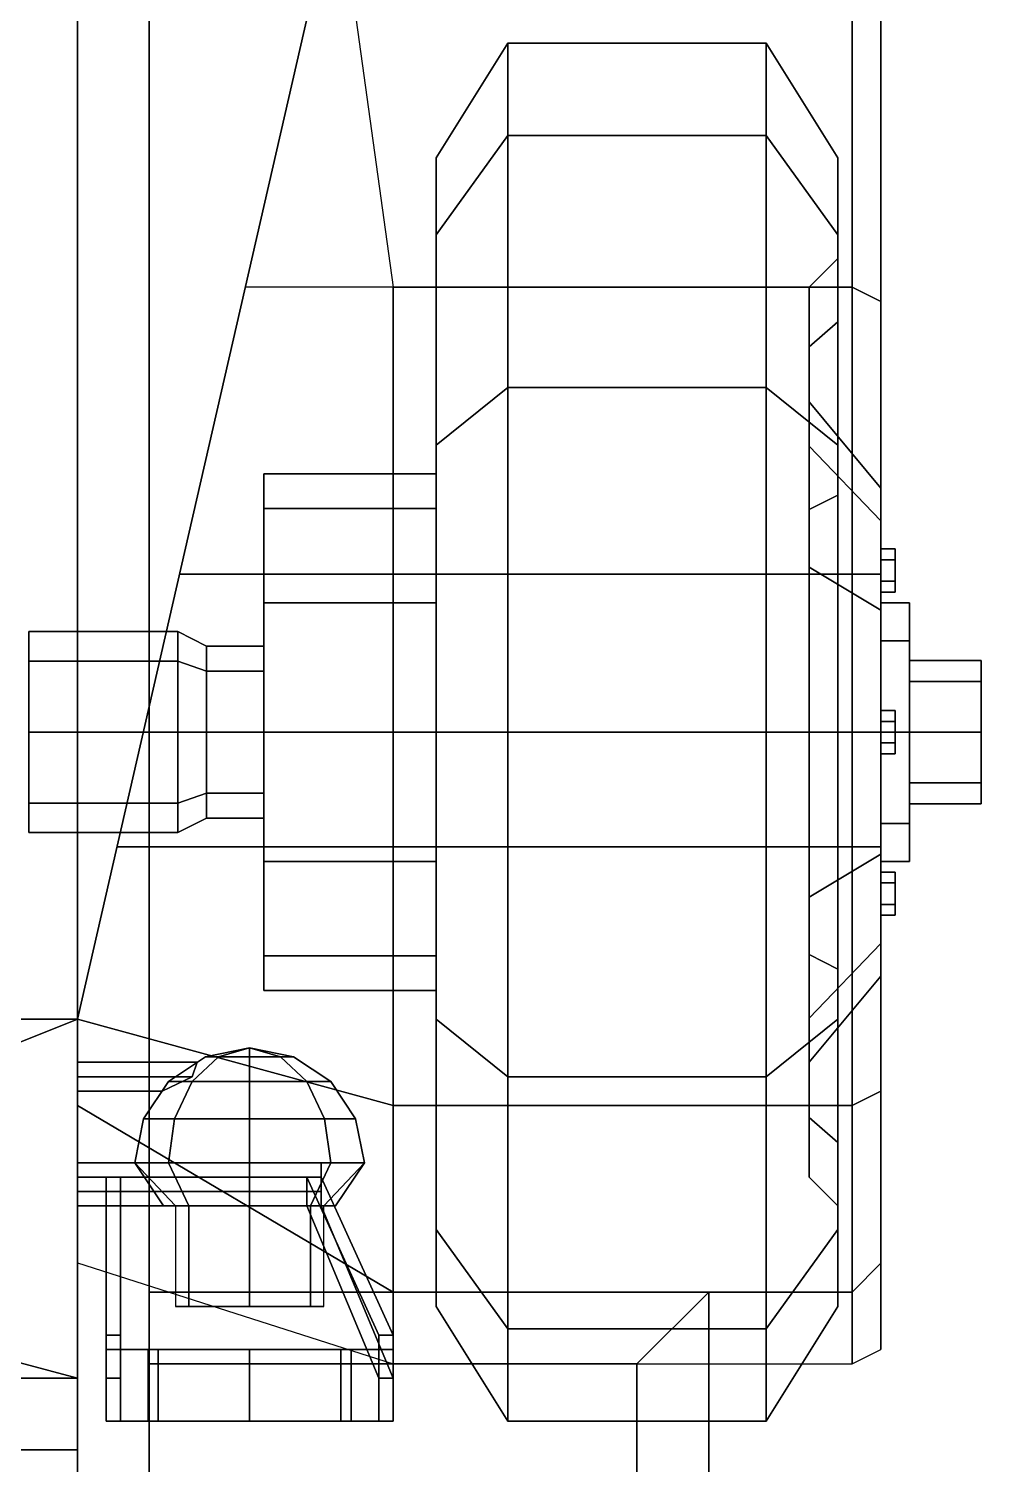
# Model space of a CAD drawing. Header units: millimetres. Extents: x -1.1 to 1.1, y -2.8 to 10.1.
# Drawn here: x 0.406 to 1.07, y -2.22 to -1.22 of the extents above; entities that cross this region are included whole.
import ezdxf

# ---------------------------------------------------------------- set-up
doc = ezdxf.new("R2010")
doc.units = ezdxf.units.MM
for name, color, linetype in [('fenders', 6, 'Continuous'), ('suspension', 5, 'Continuous'), ('wheels', 2, 'Continuous'), ('winch', 5, 'Continuous')]:
    doc.layers.add(name, color=color, linetype=linetype)

msp = doc.modelspace()

# ---------------------------------------------------------------- linework, layer by layer
for points in [[(-0.78426, -0.41, 1.53), (-0.44, -1.91, 1.36), (0.44, -1.91, 1.36), (0.78426, -0.41, 1.53)], [(0.44, -1.91, 1.36), (0.44, -1.91, 0.89), (0.62131, -1.12, 0.89), (0.78426, -0.41, 1.53)], [(-0.44, -1.91, 1.36), (-0.36, -1.94191, 1.3), (0.36, -1.94191, 1.3), (0.44, -1.91, 1.36)], [(0.36, -1.94191, 1.3), (0.36, -2.13872, 0.93), (0.44, -2.16, 0.89), (0.44, -1.91, 1.36)], [(0.44, -1.91, 1.36), (0.44, -2.16, 0.89), (0.44, -1.91, 0.89)], [(0.52939, -1.93609, 1.25), (0.50343, -1.95343, 1.25), (0.52, -1.95343, 1.29), (0.53835, -1.93609, 1.27165)], [(0.53835, -1.93609, 1.22835), (0.52, -1.95343, 1.21), (0.50343, -1.95343, 1.25), (0.52939, -1.93609, 1.25)], [(0.53835, -1.93609, 1.27165), (0.52, -1.95343, 1.29), (0.56, -1.95343, 1.30657), (0.56, -1.93609, 1.28061)], [(0.56, -1.93609, 1.21939), (0.56, -1.95343, 1.19343), (0.52, -1.95343, 1.21), (0.53835, -1.93609, 1.22835)], [(0.56, -1.93, 1.25), (0.52939, -1.93609, 1.25), (0.53835, -1.93609, 1.27165), (0.56, -1.93, 1.25)], [(0.56, -1.93, 1.25), (0.53835, -1.93609, 1.22835), (0.52939, -1.93609, 1.25), (0.56, -1.93, 1.25)], [(0.56, -1.93, 1.25), (0.53835, -1.93609, 1.27165), (0.56, -1.93609, 1.28061), (0.56, -1.93, 1.25)], [(0.56, -1.93, 1.25), (0.56, -1.93609, 1.21939), (0.53835, -1.93609, 1.22835), (0.56, -1.93, 1.25)], [(0.56, -1.93, 1.25), (0.56, -1.93609, 1.28061), (0.58165, -1.93609, 1.27165), (0.56, -1.93, 1.25)], [(0.56, -1.93, 1.25), (0.58165, -1.93609, 1.27165), (0.59061, -1.93609, 1.25), (0.56, -1.93, 1.25)], [(0.56, -1.93, 1.25), (0.59061, -1.93609, 1.25), (0.58165, -1.93609, 1.22835), (0.56, -1.93, 1.25)], [(0.56, -1.93, 1.25), (0.58165, -1.93609, 1.22835), (0.56, -1.93609, 1.21939), (0.56, -1.93, 1.25)], [(0.56, -1.93609, 1.28061), (0.56, -1.95343, 1.30657), (0.6, -1.95343, 1.29), (0.58165, -1.93609, 1.27165)], [(0.58165, -1.93609, 1.22835), (0.6, -1.95343, 1.21), (0.56, -1.95343, 1.19343), (0.56, -1.93609, 1.21939)], [(0.58165, -1.93609, 1.27165), (0.6, -1.95343, 1.29), (0.61657, -1.95343, 1.25), (0.59061, -1.93609, 1.25)], [(0.59061, -1.93609, 1.25), (0.61657, -1.95343, 1.25), (0.6, -1.95343, 1.21), (0.58165, -1.93609, 1.22835)], [(0.44, -1.95, 1.24), (0.44, -1.94, 1.25), (0.52353, -1.94, 1.25), (0.52, -1.95, 1.24)], [(0.44, -1.94, 1.25), (0.44, -1.95, 1.26), (0.52, -1.95, 1.26), (0.52353, -1.94, 1.25)], [(0.44, -1.96, 1.25), (0.44, -1.95, 1.24), (0.52, -1.95, 1.24), (0.49904, -1.96, 1.25)], [(0.44, -1.95, 1.26), (0.44, -1.96, 1.25), (0.49904, -1.96, 1.25), (0.52, -1.95, 1.26)], [(0.50343, -1.95343, 1.25), (0.48609, -1.97939, 1.25), (0.50774, -1.97939, 1.30226), (0.52, -1.95343, 1.29)], [(0.52, -1.95343, 1.21), (0.50774, -1.97939, 1.19774), (0.48609, -1.97939, 1.25), (0.50343, -1.95343, 1.25)], [(0.52, -1.95343, 1.29), (0.50774, -1.97939, 1.30226), (0.56, -1.97939, 1.32391), (0.56, -1.95343, 1.30657)], [(0.56, -1.95343, 1.19343), (0.56, -1.97939, 1.17609), (0.50774, -1.97939, 1.19774), (0.52, -1.95343, 1.21)], [(0.56, -1.95343, 1.30657), (0.56, -1.97939, 1.32391), (0.61226, -1.97939, 1.30226), (0.6, -1.95343, 1.29)], [(0.6, -1.95343, 1.21), (0.61226, -1.97939, 1.19774), (0.56, -1.97939, 1.17609), (0.56, -1.95343, 1.19343)], [(0.6, -1.95343, 1.29), (0.61226, -1.97939, 1.30226), (0.63391, -1.97939, 1.25), (0.61657, -1.95343, 1.25)], [(0.61657, -1.95343, 1.25), (0.63391, -1.97939, 1.25), (0.61226, -1.97939, 1.19774), (0.6, -1.95343, 1.21)], [(0.48609, -1.97939, 1.25), (0.48, -2.01, 1.25), (0.50343, -2.01, 1.30657), (0.50774, -1.97939, 1.30226)], [(0.50774, -1.97939, 1.19774), (0.50343, -2.01, 1.19343), (0.48, -2.01, 1.25), (0.48609, -1.97939, 1.25)], [(0.50774, -1.97939, 1.30226), (0.50343, -2.01, 1.30657), (0.56, -2.01, 1.33), (0.56, -1.97939, 1.32391)], [(0.56, -1.97939, 1.17609), (0.56, -2.01, 1.17), (0.50343, -2.01, 1.19343), (0.50774, -1.97939, 1.19774)], [(0.56, -1.97939, 1.32391), (0.56, -2.01, 1.33), (0.61657, -2.01, 1.30657), (0.61226, -1.97939, 1.30226)], [(0.61226, -1.97939, 1.19774), (0.61657, -2.01, 1.19343), (0.56, -2.01, 1.17), (0.56, -1.97939, 1.17609)], [(0.61226, -1.97939, 1.30226), (0.61657, -2.01, 1.30657), (0.64, -2.01, 1.25), (0.63391, -1.97939, 1.25)], [(0.63391, -1.97939, 1.25), (0.64, -2.01, 1.25), (0.61657, -2.01, 1.19343), (0.61226, -1.97939, 1.19774)], [(0.61, -2.01, 1.13), (0.61, -2.03, 1.1), (0.44, -2.03, 1.1), (0.44, -2.01, 1.13)], [(0.44, -2.01, 1.13), (0.44, -2.02, 1.14), (0.61, -2.02, 1.14), (0.61, -2.01, 1.13)], [(0.50343, -2.01, 1.30657), (0.48, -2.01, 1.25), (0.50828, -2.04, 1.27), (0.51757, -2.04, 1.29243)], [(0.48, -2.01, 1.25), (0.50343, -2.01, 1.19343), (0.51757, -2.04, 1.20757), (0.5, -2.04, 1.25)], [(0.48, -2.01, 1.25), (0.48, -2.01, 1.25), (0.5, -2.04, 1.25), (0.50828, -2.04, 1.27)], [(0.56, -2.01, 1.33), (0.50343, -2.01, 1.30657), (0.51757, -2.04, 1.29243), (0.56, -2.04, 1.31)], [(0.50343, -2.01, 1.19343), (0.56, -2.01, 1.17), (0.56, -2.04, 1.19), (0.51757, -2.04, 1.20757)], [(0.61657, -2.01, 1.30657), (0.56, -2.01, 1.33), (0.56, -2.04, 1.31), (0.60243, -2.04, 1.29243)], [(0.56, -2.01, 1.17), (0.61657, -2.01, 1.19343), (0.60243, -2.04, 1.20757), (0.56, -2.04, 1.19)], [(0.64, -2.01, 1.25), (0.61657, -2.01, 1.30657), (0.60243, -2.04, 1.29243), (0.61172, -2.04, 1.27)], [(0.61657, -2.01, 1.19343), (0.64, -2.01, 1.25), (0.62, -2.04, 1.25), (0.60243, -2.04, 1.20757)], [(0.61, -2.02, 1.14), (0.61, -2.04, 1.1), (0.61, -2.03, 1.1), (0.61, -2.01, 1.13)], [(0.64, -2.01, 1.25), (0.64, -2.01, 1.25), (0.61172, -2.04, 1.27), (0.62, -2.04, 1.25)], [(0.44, -2.02, 1.14), (0.44, -2.04, 1.1), (0.6, -2.04, 1.1), (0.6, -2.02, 1.14)], [(0.46, -2.13, 1.23), (0.46, -2.02, 1.14), (0.46, -2.04, 1.1), (0.46, -2.16, 1.2)], [(0.47, -2.13, 1.23), (0.47, -2.02, 1.14), (0.46, -2.02, 1.14), (0.46, -2.13, 1.23)], [(0.47, -2.02, 1.14), (0.47, -2.13, 1.23), (0.47, -2.16, 1.2), (0.47, -2.04, 1.1)], [(0.65, -2.13, 1.23), (0.6, -2.02, 1.14), (0.6, -2.04, 1.1), (0.65, -2.16, 1.2)], [(0.6, -2.02, 1.14), (0.65, -2.13, 1.23), (0.66, -2.13, 1.23), (0.61, -2.02, 1.14)], [(0.61, -2.02, 1.14), (0.66, -2.13, 1.23), (0.66, -2.16, 1.2), (0.61, -2.04, 1.1)], [(0.61, -2.03, 1.1), (0.61, -2.04, 1.1), (0.44, -2.04, 1.1), (0.44, -2.03, 1.1)], [(0.46, -2.16, 1.2), (0.46, -2.04, 1.1), (0.47, -2.04, 1.1), (0.47, -2.16, 1.2)], [(0.62, -2.04, 1.25), (0.61172, -2.04, 1.27), (0.50828, -2.04, 1.27), (0.5, -2.04, 1.25)], [(0.60243, -2.04, 1.20757), (0.62, -2.04, 1.25), (0.5, -2.04, 1.25), (0.51757, -2.04, 1.20757)], [(0.51757, -2.04, 1.29243), (0.50828, -2.04, 1.27), (0.50828, -2.11, 1.27), (0.51757, -2.11, 1.29243)], [(0.56, -2.04, 1.31), (0.51757, -2.04, 1.29243), (0.51757, -2.11, 1.29243), (0.56, -2.11, 1.31)], [(0.56, -2.04, 1.19), (0.60243, -2.04, 1.20757), (0.51757, -2.04, 1.20757), (0.56, -2.04, 1.19)], [(0.60243, -2.04, 1.29243), (0.56, -2.04, 1.31), (0.56, -2.11, 1.31), (0.60243, -2.11, 1.29243)], [(0.61, -2.04, 1.1), (0.66, -2.16, 1.2), (0.65, -2.16, 1.2), (0.6, -2.04, 1.1)], [(0.61172, -2.04, 1.27), (0.60243, -2.04, 1.29243), (0.60243, -2.11, 1.29243), (0.61172, -2.11, 1.27)], [(0.61172, -2.11, 1.27), (0.60243, -2.11, 1.29243), (0.51757, -2.11, 1.29243), (0.50828, -2.11, 1.27)], [(0.60243, -2.11, 1.29243), (0.56, -2.11, 1.31), (0.56, -2.11, 1.31), (0.51757, -2.11, 1.29243)], [(-0.36, -2.13872, 0.93), (-0.44, -2.16, 0.89), (0.44, -2.16, 0.89), (0.36, -2.13872, 0.93)], [(0.46, -2.14, 1.26), (0.46, -2.13, 1.23), (0.46, -2.16, 1.2), (0.46, -2.19, 1.26)], [(0.47, -2.14, 1.26), (0.47, -2.13, 1.23), (0.46, -2.13, 1.23), (0.46, -2.14, 1.26)], [(0.47, -2.13, 1.23), (0.47, -2.14, 1.26), (0.47, -2.19, 1.26), (0.47, -2.16, 1.2)], [(0.65, -2.13, 1.23), (0.65, -2.14, 1.26), (0.66, -2.14, 1.26), (0.66, -2.13, 1.23)], [(0.65, -2.14, 1.26), (0.65, -2.13, 1.23), (0.65, -2.16, 1.2), (0.65, -2.19, 1.26)], [(0.66, -2.13, 1.23), (0.66, -2.14, 1.26), (0.66, -2.19, 1.26), (0.66, -2.16, 1.2)], [(0.47, -2.14, 1.31), (0.47, -2.14, 1.26), (0.46, -2.14, 1.26), (0.46, -2.14, 1.31)], [(0.46, -2.14, 1.31), (0.46, -2.14, 1.26), (0.46, -2.19, 1.26), (0.46, -2.19, 1.31)], [(0.49636, -2.14, 1.37364), (0.47, -2.14, 1.31), (0.46, -2.14, 1.31), (0.48929, -2.14, 1.38071)], [(0.48929, -2.14, 1.38071), (0.46, -2.14, 1.31), (0.46, -2.19, 1.31), (0.48929, -2.19, 1.38071)], [(0.47, -2.14, 1.26), (0.47, -2.14, 1.31), (0.47, -2.19, 1.31), (0.47, -2.19, 1.26)], [(0.47, -2.14, 1.31), (0.49636, -2.14, 1.37364), (0.49636, -2.19, 1.37364), (0.47, -2.19, 1.31)], [(0.56, -2.14, 1.4), (0.49636, -2.14, 1.37364), (0.48929, -2.14, 1.38071), (0.56, -2.14, 1.41)], [(0.56, -2.14, 1.41), (0.48929, -2.14, 1.38071), (0.48929, -2.19, 1.38071), (0.56, -2.19, 1.41)], [(0.49636, -2.14, 1.37364), (0.56, -2.14, 1.4), (0.56, -2.19, 1.4), (0.49636, -2.19, 1.37364)], [(0.62364, -2.14, 1.37364), (0.56, -2.14, 1.4), (0.56, -2.14, 1.41), (0.63071, -2.14, 1.38071)], [(0.63071, -2.14, 1.38071), (0.56, -2.14, 1.41), (0.56, -2.19, 1.41), (0.63071, -2.19, 1.38071)], [(0.56, -2.14, 1.4), (0.62364, -2.14, 1.37364), (0.62364, -2.19, 1.37364), (0.56, -2.19, 1.4)], [(0.65, -2.14, 1.31), (0.62364, -2.14, 1.37364), (0.63071, -2.14, 1.38071), (0.66, -2.14, 1.31)], [(0.62364, -2.14, 1.37364), (0.65, -2.14, 1.31), (0.65, -2.19, 1.31), (0.62364, -2.19, 1.37364)], [(0.66, -2.14, 1.31), (0.63071, -2.14, 1.38071), (0.63071, -2.19, 1.38071), (0.66, -2.19, 1.31)], [(0.65, -2.14, 1.26), (0.65, -2.14, 1.31), (0.66, -2.14, 1.31), (0.66, -2.14, 1.26)], [(0.65, -2.14, 1.31), (0.65, -2.14, 1.26), (0.65, -2.19, 1.26), (0.65, -2.19, 1.31)], [(0.66, -2.14, 1.26), (0.66, -2.14, 1.31), (0.66, -2.19, 1.31), (0.66, -2.19, 1.26)], [(0.46, -2.19, 1.26), (0.46, -2.16, 1.2), (0.47, -2.16, 1.2), (0.47, -2.19, 1.26)], [(0.66, -2.16, 1.2), (0.66, -2.19, 1.26), (0.65, -2.19, 1.26), (0.65, -2.16, 1.2)], [(0.46, -2.19, 1.31), (0.46, -2.19, 1.26), (0.47, -2.19, 1.26), (0.47, -2.19, 1.31)], [(0.48929, -2.19, 1.38071), (0.46, -2.19, 1.31), (0.47, -2.19, 1.31), (0.49636, -2.19, 1.37364)], [(0.56, -2.19, 1.41), (0.48929, -2.19, 1.38071), (0.49636, -2.19, 1.37364), (0.56, -2.19, 1.4)], [(0.63071, -2.19, 1.38071), (0.56, -2.19, 1.41), (0.56, -2.19, 1.4), (0.62364, -2.19, 1.37364)], [(0.66, -2.19, 1.31), (0.63071, -2.19, 1.38071), (0.62364, -2.19, 1.37364), (0.65, -2.19, 1.31)], [(0.66, -2.19, 1.26), (0.66, -2.19, 1.31), (0.65, -2.19, 1.31), (0.65, -2.19, 1.26)]]:
    msp.add_3dface(points)
at = {"layer": 'fenders'}
for points in [[(1, -0.73, 0.5), (1, -1.14, 0.89), (1, -1.28, 0.89), (1, -1.21, 0.79)], [(0.62131, -1.12, 0.89), (0.66, -1.4, 1.13), (0.98, -1.4, 1.13), (0.98, -1.12, 0.89)], [(0.98, -1.12, 0.89), (0.98, -1.4, 1.13), (1, -1.41, 1.11), (1, -1.14, 0.89)], [(1, -1.14, 0.89), (1, -1.41, 1.11), (1, -1.46, 1.03), (1, -1.33, 0.94)], [(1, -1.14, 0.89), (1, -1.14, 0.89), (1, -1.33, 0.94), (1, -1.28, 0.89)], [(0.55705, -1.4, 1.07), (0.51115, -1.6, 1.14), (0.66, -1.6, 1.21), (0.66, -1.4, 1.13)], [(0.66, -1.4, 1.13), (0.66, -1.6, 1.21), (0.98, -1.6, 1.21), (0.98, -1.4, 1.13)], [(0.98, -1.4, 1.13), (0.98, -1.6, 1.21), (1, -1.6, 1.19), (1, -1.41, 1.11)], [(1, -1.41, 1.11), (1, -1.6, 1.19), (1, -1.6, 1.09), (1, -1.46, 1.03)], [(0.51115, -1.6, 1.14), (0.4859, -1.71, 1.15), (0.66, -1.71, 1.22), (0.66, -1.6, 1.21)], [(0.66, -1.6, 1.21), (0.66, -1.71, 1.22), (0.98, -1.71, 1.22), (0.98, -1.6, 1.21)], [(0.98, -1.6, 1.21), (0.98, -1.71, 1.22), (1, -1.71, 1.2), (1, -1.6, 1.19)], [(1, -1.6, 1.19), (1, -1.71, 1.2), (1, -1.71, 1.11), (1, -1.6, 1.09)], [(0.4859, -1.71, 1.15), (0.46754, -1.79, 1.15), (0.66, -1.79, 1.22), (0.66, -1.71, 1.22)], [(0.66, -1.71, 1.22), (0.66, -1.79, 1.22), (0.98, -1.79, 1.22), (0.98, -1.71, 1.22)], [(0.98, -1.71, 1.22), (0.98, -1.79, 1.22), (1, -1.79, 1.2), (1, -1.71, 1.2)], [(1, -1.71, 1.2), (1, -1.79, 1.2), (1, -1.79, 1.11), (1, -1.71, 1.11)], [(0.46754, -1.79, 1.15), (0.44, -1.91, 1.11667), (0.66, -1.97, 1.17), (0.66, -1.79, 1.22)], [(0.66, -1.79, 1.22), (0.66, -1.97, 1.17), (0.98, -1.97, 1.17), (0.98, -1.79, 1.22)], [(0.98, -1.79, 1.22), (0.98, -1.97, 1.17), (1, -1.96, 1.15), (1, -1.79, 1.2)], [(1, -1.79, 1.2), (1, -1.96, 1.15), (1, -1.91, 1.09), (1, -1.79, 1.11)], [(0.44, -1.91, 1.11667), (0.44, -1.97, 1.1), (0.66, -2.1, 1.1), (0.66, -1.97, 1.17)], [(1, -1.96, 1.15), (1, -2.08, 1.08), (1, -2.05, 1.04), (1, -1.91, 1.09)], [(0.98, -1.97, 1.17), (0.98, -2.1, 1.1), (1, -2.08, 1.08), (1, -1.96, 1.15)], [(0.44, -1.97, 1.1), (0.44, -2.07972, 1.04092), (0.66, -2.15, 1.06), (0.66, -2.1, 1.1)], [(0.66, -1.97, 1.17), (0.66, -2.1, 1.1), (0.98, -2.1, 1.1), (0.98, -1.97, 1.17)], [(1, -2.08, 1.08), (1, -2.14, 1.04), (1, -2.1, 1.03), (1, -2.05, 1.04)], [(0.98, -2.1, 1.1), (0.98, -2.15, 1.06), (1, -2.14, 1.04), (1, -2.08, 1.08)], [(0.66, -2.1, 1.1), (0.66, -2.15, 1.06), (0.98, -2.15, 1.06), (0.98, -2.1, 1.1)]]:
    msp.add_3dface(points, dxfattribs=at)
at = {"layer": 'suspension'}
for points in [[(0.44, -1.17, 0.77), (0.44, -2.34, 0.77), (0.44, -2.32, 0.89), (0.44, -1.17, 0.89)], [(0.49, -1.17, 0.77), (0.49, -2.34, 0.77), (0.44, -2.34, 0.77), (0.44, -1.17, 0.77)], [(0.44, -1.17, 0.89), (0.44, -2.32, 0.89), (0.49, -2.32, 0.89), (0.49, -1.17, 0.89)], [(0.49, -2.32, 0.89), (0.49, -2.34, 0.77), (0.49, -1.17, 0.77), (0.49, -1.17, 0.89)], [(0.51, -1.6605, 0.4995), (0.51, -1.64, 0.45), (0.40608, -1.64, 0.45), (0.40608, -1.6605, 0.4995)], [(0.51, -1.64, 0.45), (0.51, -1.6605, 0.4005), (0.40608, -1.6605, 0.4005), (0.40608, -1.64, 0.45)], [(0.53, -1.66757, 0.49243), (0.53, -1.65, 0.45), (0.51, -1.64, 0.45), (0.51, -1.6605, 0.4995)], [(0.53, -1.65, 0.45), (0.53, -1.66757, 0.40757), (0.51, -1.6605, 0.4005), (0.51, -1.64, 0.45)], [(0.57, -1.66757, 0.49243), (0.57, -1.65, 0.45), (0.53, -1.65, 0.45), (0.53, -1.66757, 0.49243)], [(0.57, -1.65, 0.45), (0.57, -1.66757, 0.40757), (0.53, -1.66757, 0.40757), (0.53, -1.65, 0.45)], [(0.51, -1.71, 0.52), (0.51, -1.6605, 0.4995), (0.40608, -1.6605, 0.4995), (0.40608, -1.71, 0.52)], [(0.51, -1.6605, 0.4005), (0.51, -1.71, 0.38), (0.40608, -1.71, 0.38), (0.40608, -1.6605, 0.4005)], [(0.53, -1.71, 0.51), (0.53, -1.66757, 0.49243), (0.51, -1.6605, 0.4995), (0.51, -1.71, 0.52)], [(0.53, -1.66757, 0.40757), (0.53, -1.71, 0.39), (0.51, -1.71, 0.38), (0.51, -1.6605, 0.4005)], [(0.57, -1.71, 0.51), (0.57, -1.66757, 0.49243), (0.53, -1.66757, 0.49243), (0.53, -1.71, 0.51)], [(0.57, -1.66757, 0.40757), (0.57, -1.71, 0.39), (0.53, -1.71, 0.39), (0.53, -1.66757, 0.40757)], [(0.51, -1.7595, 0.4995), (0.51, -1.71, 0.52), (0.40608, -1.71, 0.52), (0.40608, -1.7595, 0.4995)], [(0.51, -1.71, 0.38), (0.51, -1.7595, 0.4005), (0.40608, -1.7595, 0.4005), (0.40608, -1.71, 0.38)], [(0.53, -1.75243, 0.49243), (0.53, -1.71, 0.51), (0.51, -1.71, 0.52), (0.51, -1.7595, 0.4995)], [(0.53, -1.71, 0.39), (0.53, -1.75243, 0.40757), (0.51, -1.7595, 0.4005), (0.51, -1.71, 0.38)], [(0.57, -1.75243, 0.49243), (0.57, -1.71, 0.51), (0.53, -1.71, 0.51), (0.53, -1.75243, 0.49243)], [(0.57, -1.71, 0.39), (0.57, -1.75243, 0.40757), (0.53, -1.75243, 0.40757), (0.53, -1.71, 0.39)], [(0.51, -1.78, 0.45), (0.51, -1.7595, 0.4995), (0.40608, -1.7595, 0.4995), (0.40608, -1.78, 0.45)], [(0.51, -1.7595, 0.4005), (0.51, -1.78, 0.45), (0.40608, -1.78, 0.45), (0.40608, -1.7595, 0.4005)], [(0.53, -1.77, 0.45), (0.53, -1.75243, 0.49243), (0.51, -1.7595, 0.4995), (0.51, -1.78, 0.45)], [(0.53, -1.75243, 0.40757), (0.53, -1.77, 0.45), (0.51, -1.78, 0.45), (0.51, -1.7595, 0.4005)], [(0.57, -1.77, 0.45), (0.57, -1.75243, 0.49243), (0.53, -1.75243, 0.49243), (0.53, -1.77, 0.45)], [(0.57, -1.75243, 0.40757), (0.57, -1.77, 0.45), (0.53, -1.77, 0.45), (0.53, -1.75243, 0.40757)]]:
    msp.add_3dface(points, dxfattribs=at)
at = {"layer": 'wheels'}
for points in [[(0.74, -1.29431, 0.69), (0.74, -1.23, 0.45), (0.69, -1.31, 0.45), (0.69, -1.36359, 0.65)], [(0.74, -1.23, 0.45), (0.74, -1.29431, 0.21), (0.69, -1.36359, 0.25), (0.69, -1.31, 0.45)], [(0.74, -1.23, 0.45), (0.74, -1.29431, 0.69), (0.92, -1.29431, 0.69), (0.92, -1.23, 0.45)], [(0.74, -1.29431, 0.21), (0.74, -1.23, 0.45), (0.92, -1.23, 0.45), (0.92, -1.29431, 0.21)], [(0.92, -1.23, 0.45), (0.92, -1.29431, 0.69), (0.97, -1.36359, 0.65), (0.97, -1.31, 0.45)], [(0.92, -1.29431, 0.21), (0.92, -1.23, 0.45), (0.97, -1.31, 0.45), (0.97, -1.36359, 0.25)], [(0.74, -1.29431, 0.21), (0.74, -1.47, 0.03431), (0.69, -1.51, 0.10359), (0.69, -1.36359, 0.25)], [(0.74, -1.47, 0.86569), (0.74, -1.29431, 0.69), (0.69, -1.36359, 0.65), (0.69, -1.51, 0.79641)], [(0.74, -1.47, 0.03431), (0.74, -1.29431, 0.21), (0.92, -1.29431, 0.21), (0.92, -1.47, 0.03431)], [(0.74, -1.29431, 0.69), (0.74, -1.47, 0.86569), (0.92, -1.47, 0.86569), (0.92, -1.29431, 0.69)], [(0.92, -1.47, 0.03431), (0.92, -1.29431, 0.21), (0.97, -1.36359, 0.25), (0.97, -1.51, 0.10359)], [(0.92, -1.29431, 0.69), (0.92, -1.47, 0.86569), (0.97, -1.51, 0.79641), (0.97, -1.36359, 0.65)], [(0.69, -1.36359, 0.65), (0.69, -1.31, 0.45), (0.69, -1.53, 0.45), (0.69, -1.55412, 0.54)], [(0.69, -1.31, 0.45), (0.69, -1.36359, 0.25), (0.69, -1.55412, 0.36), (0.69, -1.53, 0.45)], [(0.97, -1.31, 0.45), (0.97, -1.36359, 0.65), (0.97, -1.42421, 0.615), (0.97, -1.38, 0.45)], [(0.97, -1.36359, 0.25), (0.97, -1.31, 0.45), (0.97, -1.38, 0.45), (0.97, -1.42421, 0.285)], [(0.69, -1.36359, 0.25), (0.69, -1.51, 0.10359), (0.69, -1.62, 0.29412), (0.69, -1.55412, 0.36)], [(0.69, -1.51, 0.79641), (0.69, -1.36359, 0.65), (0.69, -1.55412, 0.54), (0.69, -1.62, 0.60588)], [(0.97, -1.51, 0.10359), (0.97, -1.36359, 0.25), (0.97, -1.42421, 0.285), (0.97, -1.545, 0.16421)], [(0.97, -1.36359, 0.65), (0.97, -1.51, 0.79641), (0.97, -1.545, 0.73579), (0.97, -1.42421, 0.615)], [(0.97, -1.38, 0.45), (0.97, -1.42421, 0.615), (0.95, -1.44153, 0.605), (0.95, -1.4, 0.45)], [(0.97, -1.42421, 0.285), (0.97, -1.38, 0.45), (0.95, -1.4, 0.45), (0.95, -1.44153, 0.295)], [(0.95, -1.4, 0.45), (0.95, -1.44153, 0.605), (0.95, -1.51081, 0.565), (0.95, -1.48, 0.45)], [(0.95, -1.44153, 0.295), (0.95, -1.4, 0.45), (0.95, -1.48, 0.45), (0.95, -1.51081, 0.335)], [(0.97, -1.545, 0.16421), (0.97, -1.42421, 0.285), (0.95, -1.44153, 0.295), (0.95, -1.555, 0.18153)], [(0.97, -1.42421, 0.615), (0.97, -1.545, 0.73579), (0.95, -1.555, 0.71847), (0.95, -1.44153, 0.605)], [(0.95, -1.555, 0.18153), (0.95, -1.44153, 0.295), (0.95, -1.51081, 0.335), (0.95, -1.595, 0.25081)], [(0.95, -1.44153, 0.605), (0.95, -1.555, 0.71847), (0.95, -1.595, 0.64919), (0.95, -1.51081, 0.565)], [(0.74, -1.47, 0.03431), (0.74, -1.71, -0.03), (0.69, -1.71, 0.05), (0.69, -1.51, 0.10359)], [(0.74, -1.71, 0.93), (0.74, -1.47, 0.86569), (0.69, -1.51, 0.79641), (0.69, -1.71, 0.85)], [(0.74, -1.71, -0.03), (0.74, -1.47, 0.03431), (0.92, -1.47, 0.03431), (0.92, -1.71, -0.03)], [(0.74, -1.47, 0.86569), (0.74, -1.71, 0.93), (0.92, -1.71, 0.93), (0.92, -1.47, 0.86569)], [(0.92, -1.71, -0.03), (0.92, -1.47, 0.03431), (0.97, -1.51, 0.10359), (0.97, -1.71, 0.05)], [(0.92, -1.47, 0.86569), (0.92, -1.71, 0.93), (0.97, -1.71, 0.85), (0.97, -1.51, 0.79641)], [(0.95, -1.48, 0.45), (0.95, -1.51081, 0.565), (1, -1.56278, 0.535), (1, -1.54, 0.45)], [(0.95, -1.51081, 0.335), (0.95, -1.48, 0.45), (1, -1.54, 0.45), (1, -1.56278, 0.365)], [(0.69, -1.51, 0.10359), (0.69, -1.71, 0.05), (0.69, -1.71, 0.27), (0.69, -1.62, 0.29412)], [(0.69, -1.71, 0.85), (0.69, -1.51, 0.79641), (0.69, -1.62, 0.60588), (0.69, -1.71, 0.63)], [(0.95, -1.595, 0.25081), (0.95, -1.51081, 0.335), (1, -1.56278, 0.365), (1, -1.625, 0.30278)], [(0.95, -1.51081, 0.565), (0.95, -1.595, 0.64919), (1, -1.625, 0.59722), (1, -1.56278, 0.535)], [(0.97, -1.71, 0.05), (0.97, -1.51, 0.10359), (0.97, -1.545, 0.16421), (0.97, -1.71, 0.12)], [(0.97, -1.51, 0.79641), (0.97, -1.71, 0.85), (0.97, -1.71, 0.78), (0.97, -1.545, 0.73579)], [(0.57, -1.53, 0.45), (0.57, -1.55412, 0.54), (0.69, -1.55412, 0.54), (0.69, -1.53, 0.45)], [(0.57, -1.65, 0.45), (0.57, -1.66757, 0.49243), (0.57, -1.55412, 0.54), (0.57, -1.53, 0.45)], [(0.57, -1.55412, 0.36), (0.57, -1.53, 0.45), (0.69, -1.53, 0.45), (0.69, -1.55412, 0.36)], [(0.57, -1.65, 0.45), (0.57, -1.65, 0.45), (0.57, -1.53, 0.45), (0.57, -1.55412, 0.36)], [(0.97, -1.71, 0.12), (0.97, -1.545, 0.16421), (0.95, -1.555, 0.18153), (0.95, -1.71, 0.14)], [(0.97, -1.545, 0.73579), (0.97, -1.71, 0.78), (0.95, -1.71, 0.76), (0.95, -1.555, 0.71847)], [(1, -1.62, 0.45), (1, -1.54, 0.45), (1, -1.58992, 0.50201), (1, -1.60492, 0.50201)], [(1, -1.54, 0.45), (1, -1.56278, 0.535), (1, -1.58242, 0.515), (1, -1.58992, 0.50201)], [(1, -1.54, 0.45), (1, -1.62, 0.45), (1, -1.60492, 0.39799), (1, -1.58992, 0.39799)], [(1, -1.56278, 0.365), (1, -1.54, 0.45), (1, -1.58992, 0.39799), (1, -1.58242, 0.385)], [(0.57, -1.62, 0.29412), (0.57, -1.55412, 0.36), (0.69, -1.55412, 0.36), (0.69, -1.62, 0.29412)], [(0.57, -1.66757, 0.40757), (0.57, -1.65, 0.45), (0.57, -1.55412, 0.36), (0.57, -1.62, 0.29412)], [(0.57, -1.55412, 0.54), (0.57, -1.62, 0.60588), (0.69, -1.62, 0.60588), (0.69, -1.55412, 0.54)], [(0.57, -1.66757, 0.49243), (0.57, -1.71, 0.51), (0.57, -1.62, 0.60588), (0.57, -1.55412, 0.54)], [(0.95, -1.71, 0.14), (0.95, -1.555, 0.18153), (0.95, -1.595, 0.25081), (0.95, -1.71, 0.22)], [(0.95, -1.555, 0.71847), (0.95, -1.71, 0.76), (0.95, -1.71, 0.68), (0.95, -1.595, 0.64919)], [(1, -1.625, 0.30278), (1, -1.56278, 0.365), (1, -1.58992, 0.37201), (1, -1.60492, 0.37201)], [(1, -1.56278, 0.365), (1, -1.56278, 0.365), (1, -1.58242, 0.385), (1, -1.58992, 0.37201)], [(1, -1.56278, 0.535), (1, -1.56278, 0.535), (1, -1.625, 0.59722), (1, -1.58992, 0.52799)], [(1, -1.56278, 0.535), (1, -1.56278, 0.535), (1, -1.58992, 0.52799), (1, -1.58242, 0.515)], [(1, -1.58242, 0.385), (1, -1.58992, 0.39799), (1.01, -1.58992, 0.39799), (1.01, -1.58242, 0.385)], [(1, -1.58992, 0.37201), (1, -1.58242, 0.385), (1.01, -1.58242, 0.385), (1.01, -1.58992, 0.37201)], [(1, -1.58242, 0.515), (1, -1.58992, 0.52799), (1.01, -1.58992, 0.52799), (1.01, -1.58242, 0.515)], [(1, -1.58992, 0.50201), (1, -1.58242, 0.515), (1.01, -1.58242, 0.515), (1.01, -1.58992, 0.50201)], [(1, -1.58992, 0.39799), (1, -1.60492, 0.39799), (1.01, -1.60492, 0.39799), (1.01, -1.58992, 0.39799)], [(1, -1.60492, 0.37201), (1, -1.58992, 0.37201), (1.01, -1.58992, 0.37201), (1.01, -1.60492, 0.37201)], [(1, -1.625, 0.59722), (1, -1.625, 0.59722), (1, -1.60492, 0.52799), (1, -1.58992, 0.52799)], [(1, -1.60492, 0.50201), (1, -1.58992, 0.50201), (1.01, -1.58992, 0.50201), (1.01, -1.60492, 0.50201)], [(1, -1.58992, 0.52799), (1, -1.60492, 0.52799), (1.01, -1.60492, 0.52799), (1.01, -1.58992, 0.52799)], [(1.01, -1.58992, 0.39799), (1.01, -1.60492, 0.37201), (1.01, -1.58992, 0.37201), (1.01, -1.58242, 0.385)], [(1.01, -1.60492, 0.52799), (1.01, -1.58992, 0.50201), (1.01, -1.58242, 0.515), (1.01, -1.58992, 0.52799)], [(1.01, -1.60492, 0.39799), (1.01, -1.61242, 0.385), (1.01, -1.60492, 0.37201), (1.01, -1.58992, 0.39799)], [(1.01, -1.61242, 0.515), (1.01, -1.60492, 0.50201), (1.01, -1.58992, 0.50201), (1.01, -1.60492, 0.52799)], [(0.95, -1.71, 0.22), (0.95, -1.595, 0.25081), (1, -1.625, 0.30278), (1, -1.71, 0.28)], [(0.95, -1.595, 0.64919), (0.95, -1.71, 0.68), (1, -1.71, 0.62), (1, -1.625, 0.59722)], [(1, -1.64636, 0.51364), (1, -1.62, 0.45), (1, -1.60492, 0.50201), (1, -1.61242, 0.515)], [(1, -1.625, 0.30278), (1, -1.60492, 0.37201), (1, -1.7025, 0.33299), (1, -1.695, 0.32)], [(1, -1.64636, 0.38636), (1, -1.7025, 0.33299), (1, -1.60492, 0.37201), (1, -1.61242, 0.385)], [(1, -1.61242, 0.385), (1, -1.60492, 0.37201), (1.01, -1.60492, 0.37201), (1.01, -1.61242, 0.385)], [(1, -1.60492, 0.39799), (1, -1.61242, 0.385), (1.01, -1.61242, 0.385), (1.01, -1.60492, 0.39799)], [(1, -1.62, 0.45), (1, -1.64636, 0.38636), (1, -1.61242, 0.385), (1, -1.60492, 0.39799)], [(1, -1.625, 0.59722), (1, -1.64636, 0.51364), (1, -1.61242, 0.515), (1, -1.60492, 0.52799)], [(1, -1.61242, 0.515), (1, -1.60492, 0.50201), (1.01, -1.60492, 0.50201), (1.01, -1.61242, 0.515)], [(1, -1.60492, 0.52799), (1, -1.61242, 0.515), (1.01, -1.61242, 0.515), (1.01, -1.60492, 0.52799)], [(0.57, -1.71, 0.39), (0.57, -1.66757, 0.40757), (0.57, -1.62, 0.29412), (0.57, -1.71, 0.27)], [(0.57, -1.71, 0.27), (0.57, -1.62, 0.29412), (0.69, -1.62, 0.29412), (0.69, -1.71, 0.27)], [(0.57, -1.71, 0.51), (0.57, -1.71, 0.51), (0.57, -1.71, 0.63), (0.57, -1.62, 0.60588)], [(0.57, -1.62, 0.60588), (0.57, -1.71, 0.63), (0.69, -1.71, 0.63), (0.69, -1.62, 0.60588)], [(1, -1.62, 0.45), (1, -1.64636, 0.51364), (1.02, -1.64636, 0.51364), (1.02, -1.62, 0.45)], [(1, -1.64636, 0.38636), (1, -1.62, 0.45), (1.02, -1.62, 0.45), (1.02, -1.64636, 0.38636)], [(1, -1.71, 0.28), (1, -1.625, 0.30278), (1, -1.695, 0.32), (1, -1.7025, 0.30701)], [(1, -1.625, 0.59722), (1, -1.7025, 0.56701), (1, -1.71, 0.54), (1, -1.64636, 0.51364)], [(1, -1.625, 0.59722), (1, -1.625, 0.59722), (1, -1.695, 0.58), (1, -1.7025, 0.56701)], [(1, -1.625, 0.59722), (1, -1.71, 0.62), (1, -1.7025, 0.59299), (1, -1.695, 0.58)], [(1.02, -1.62, 0.45), (1.02, -1.64636, 0.51364), (1.02, -1.67464, 0.48536), (1.02, -1.66, 0.45)], [(1.02, -1.64636, 0.38636), (1.02, -1.62, 0.45), (1.02, -1.66, 0.45), (1.02, -1.67464, 0.41464)], [(1, -1.64636, 0.38636), (1, -1.71, 0.36), (1, -1.7175, 0.33299), (1, -1.7025, 0.33299)], [(1, -1.71, 0.36), (1, -1.64636, 0.38636), (1.02, -1.64636, 0.38636), (1.02, -1.71, 0.36)], [(1, -1.64636, 0.51364), (1, -1.71, 0.54), (1.02, -1.71, 0.54), (1.02, -1.64636, 0.51364)], [(1.02, -1.71, 0.36), (1.02, -1.64636, 0.38636), (1.02, -1.67464, 0.41464), (1.02, -1.71, 0.4)], [(1.02, -1.64636, 0.51364), (1.02, -1.71, 0.54), (1.02, -1.71, 0.5), (1.02, -1.67464, 0.48536)], [(1.02, -1.66, 0.45), (1.02, -1.67464, 0.48536), (1.07, -1.67464, 0.48536), (1.07, -1.66, 0.45)], [(1.02, -1.67464, 0.41464), (1.02, -1.66, 0.45), (1.07, -1.66, 0.45), (1.07, -1.67464, 0.41464)], [(1.07, -1.71, 0.4), (1.07, -1.67464, 0.41464), (1.07, -1.66, 0.45), (1.07, -1.67464, 0.48536)], [(1.02, -1.71, 0.4), (1.02, -1.67464, 0.41464), (1.07, -1.67464, 0.41464), (1.07, -1.71, 0.4)], [(1.02, -1.67464, 0.48536), (1.02, -1.71, 0.5), (1.07, -1.71, 0.5), (1.07, -1.67464, 0.48536)], [(1.07, -1.67464, 0.48536), (1.07, -1.71, 0.5), (1.07, -1.74536, 0.41464), (1.07, -1.71, 0.4)], [(1, -1.695, 0.32), (1, -1.7025, 0.33299), (1.01, -1.7025, 0.33299), (1.01, -1.695, 0.32)], [(1, -1.7025, 0.30701), (1, -1.695, 0.32), (1.01, -1.695, 0.32), (1.01, -1.7025, 0.30701)], [(1, -1.695, 0.58), (1, -1.7025, 0.59299), (1.01, -1.7025, 0.59299), (1.01, -1.695, 0.58)], [(1, -1.7025, 0.56701), (1, -1.695, 0.58), (1.01, -1.695, 0.58), (1.01, -1.7025, 0.56701)], [(1.01, -1.695, 0.32), (1.01, -1.725, 0.32), (1.01, -1.7175, 0.30701), (1.01, -1.7025, 0.30701)], [(1.01, -1.7025, 0.33299), (1.01, -1.7175, 0.33299), (1.01, -1.725, 0.32), (1.01, -1.695, 0.32)], [(1.01, -1.7175, 0.56701), (1.01, -1.7025, 0.56701), (1.01, -1.695, 0.58), (1.01, -1.725, 0.58)], [(1.01, -1.725, 0.58), (1.01, -1.695, 0.58), (1.01, -1.7025, 0.59299), (1.01, -1.7175, 0.59299)], [(1, -1.7025, 0.33299), (1, -1.7175, 0.33299), (1.01, -1.7175, 0.33299), (1.01, -1.7025, 0.33299)], [(1, -1.7175, 0.30701), (1, -1.7025, 0.30701), (1.01, -1.7025, 0.30701), (1.01, -1.7175, 0.30701)], [(1, -1.71, 0.28), (1, -1.71, 0.28), (1, -1.7025, 0.30701), (1, -1.7175, 0.30701)], [(1, -1.71, 0.62), (1, -1.71, 0.62), (1, -1.7175, 0.59299), (1, -1.7025, 0.59299)], [(1, -1.7025, 0.59299), (1, -1.7175, 0.59299), (1.01, -1.7175, 0.59299), (1.01, -1.7025, 0.59299)], [(1, -1.7175, 0.56701), (1, -1.7025, 0.56701), (1.01, -1.7025, 0.56701), (1.01, -1.7175, 0.56701)], [(1, -1.77364, 0.51364), (1, -1.71, 0.54), (1, -1.7025, 0.56701), (1, -1.7175, 0.56701)], [(0.57, -1.71, 0.39), (0.57, -1.71, 0.39), (0.57, -1.71, 0.27), (0.57, -1.8, 0.29412)], [(0.57, -1.75243, 0.40757), (0.57, -1.71, 0.39), (0.57, -1.8, 0.29412), (0.57, -1.86588, 0.36)], [(0.57, -1.8, 0.29412), (0.57, -1.71, 0.27), (0.69, -1.71, 0.27), (0.69, -1.8, 0.29412)], [(0.57, -1.71, 0.51), (0.57, -1.75243, 0.49243), (0.57, -1.8, 0.60588), (0.57, -1.71, 0.63)], [(0.57, -1.71, 0.63), (0.57, -1.8, 0.60588), (0.69, -1.8, 0.60588), (0.69, -1.71, 0.63)], [(0.69, -1.71, 0.05), (0.69, -1.91, 0.10359), (0.69, -1.8, 0.29412), (0.69, -1.71, 0.27)], [(0.74, -1.71, -0.03), (0.74, -1.95, 0.03431), (0.69, -1.91, 0.10359), (0.69, -1.71, 0.05)], [(0.69, -1.91, 0.79641), (0.69, -1.71, 0.85), (0.69, -1.71, 0.63), (0.69, -1.8, 0.60588)], [(0.74, -1.95, 0.86569), (0.74, -1.71, 0.93), (0.69, -1.71, 0.85), (0.69, -1.91, 0.79641)], [(0.74, -1.95, 0.03431), (0.74, -1.71, -0.03), (0.92, -1.71, -0.03), (0.92, -1.95, 0.03431)], [(0.74, -1.71, 0.93), (0.74, -1.95, 0.86569), (0.92, -1.95, 0.86569), (0.92, -1.71, 0.93)], [(0.92, -1.95, 0.03431), (0.92, -1.71, -0.03), (0.97, -1.71, 0.05), (0.97, -1.91, 0.10359)], [(0.92, -1.71, 0.93), (0.92, -1.95, 0.86569), (0.97, -1.91, 0.79641), (0.97, -1.71, 0.85)], [(0.95, -1.865, 0.18153), (0.95, -1.71, 0.14), (0.95, -1.71, 0.22), (0.95, -1.825, 0.25081)], [(0.97, -1.875, 0.16421), (0.97, -1.71, 0.12), (0.95, -1.71, 0.14), (0.95, -1.865, 0.18153)], [(0.95, -1.825, 0.25081), (0.95, -1.71, 0.22), (1, -1.71, 0.28), (1, -1.795, 0.30278)], [(0.97, -1.71, 0.78), (0.97, -1.875, 0.73579), (0.95, -1.865, 0.71847), (0.95, -1.71, 0.76)], [(0.95, -1.71, 0.76), (0.95, -1.865, 0.71847), (0.95, -1.825, 0.64919), (0.95, -1.71, 0.68)], [(0.95, -1.71, 0.68), (0.95, -1.825, 0.64919), (1, -1.795, 0.59722), (1, -1.71, 0.62)], [(0.97, -1.91, 0.10359), (0.97, -1.71, 0.05), (0.97, -1.71, 0.12), (0.97, -1.875, 0.16421)], [(0.97, -1.71, 0.85), (0.97, -1.91, 0.79641), (0.97, -1.875, 0.73579), (0.97, -1.71, 0.78)], [(1, -1.795, 0.30278), (1, -1.7175, 0.33299), (1, -1.71, 0.36), (1, -1.77364, 0.38636)], [(1, -1.795, 0.30278), (1, -1.71, 0.28), (1, -1.7175, 0.30701), (1, -1.725, 0.32)], [(1, -1.77364, 0.38636), (1, -1.71, 0.36), (1.02, -1.71, 0.36), (1.02, -1.77364, 0.38636)], [(1, -1.71, 0.62), (1, -1.795, 0.59722), (1, -1.725, 0.58), (1, -1.7175, 0.59299)], [(1, -1.71, 0.54), (1, -1.77364, 0.51364), (1.02, -1.77364, 0.51364), (1.02, -1.71, 0.54)], [(1, -1.7175, 0.33299), (1, -1.725, 0.32), (1.01, -1.725, 0.32), (1.01, -1.7175, 0.33299)], [(1, -1.725, 0.32), (1, -1.7175, 0.30701), (1.01, -1.7175, 0.30701), (1.01, -1.725, 0.32)], [(1, -1.795, 0.30278), (1, -1.795, 0.30278), (1, -1.725, 0.32), (1, -1.7175, 0.33299)], [(1, -1.795, 0.59722), (1, -1.81508, 0.52799), (1, -1.7175, 0.56701), (1, -1.725, 0.58)], [(1, -1.7175, 0.59299), (1, -1.725, 0.58), (1.01, -1.725, 0.58), (1.01, -1.7175, 0.59299)], [(1, -1.725, 0.58), (1, -1.7175, 0.56701), (1.01, -1.7175, 0.56701), (1.01, -1.725, 0.58)], [(1, -1.77364, 0.51364), (1, -1.7175, 0.56701), (1, -1.81508, 0.52799), (1, -1.80758, 0.515)], [(1.02, -1.74536, 0.41464), (1.02, -1.71, 0.4), (1.07, -1.71, 0.4), (1.07, -1.74536, 0.41464)], [(1.02, -1.77364, 0.38636), (1.02, -1.71, 0.36), (1.02, -1.71, 0.4), (1.02, -1.74536, 0.41464)], [(1.02, -1.71, 0.5), (1.02, -1.74536, 0.48536), (1.07, -1.74536, 0.48536), (1.07, -1.71, 0.5)], [(1.02, -1.71, 0.54), (1.02, -1.77364, 0.51364), (1.02, -1.74536, 0.48536), (1.02, -1.71, 0.5)], [(1.07, -1.71, 0.5), (1.07, -1.74536, 0.48536), (1.07, -1.76, 0.45), (1.07, -1.74536, 0.41464)], [(1.02, -1.74536, 0.48536), (1.02, -1.76, 0.45), (1.07, -1.76, 0.45), (1.07, -1.74536, 0.48536)], [(1.02, -1.77364, 0.51364), (1.02, -1.8, 0.45), (1.02, -1.76, 0.45), (1.02, -1.74536, 0.48536)], [(1.02, -1.76, 0.45), (1.02, -1.74536, 0.41464), (1.07, -1.74536, 0.41464), (1.07, -1.76, 0.45)], [(1.02, -1.8, 0.45), (1.02, -1.77364, 0.38636), (1.02, -1.74536, 0.41464), (1.02, -1.76, 0.45)], [(0.57, -1.75243, 0.49243), (0.57, -1.77, 0.45), (0.57, -1.86588, 0.54), (0.57, -1.8, 0.60588)], [(0.57, -1.77, 0.45), (0.57, -1.75243, 0.40757), (0.57, -1.86588, 0.36), (0.57, -1.89, 0.45)], [(0.57, -1.77, 0.45), (0.57, -1.77, 0.45), (0.57, -1.89, 0.45), (0.57, -1.86588, 0.54)], [(1, -1.77364, 0.51364), (1, -1.8, 0.45), (1.02, -1.8, 0.45), (1.02, -1.77364, 0.51364)], [(1, -1.8, 0.45), (1, -1.77364, 0.51364), (1, -1.80758, 0.515), (1, -1.81508, 0.50201)], [(1, -1.795, 0.30278), (1, -1.77364, 0.38636), (1, -1.80758, 0.385), (1, -1.81508, 0.37201)], [(1, -1.8, 0.45), (1, -1.77364, 0.38636), (1.02, -1.77364, 0.38636), (1.02, -1.8, 0.45)], [(1, -1.77364, 0.38636), (1, -1.8, 0.45), (1, -1.81508, 0.39799), (1, -1.80758, 0.385)], [(0.95, -1.90919, 0.335), (0.95, -1.825, 0.25081), (1, -1.795, 0.30278), (1, -1.85722, 0.365)], [(0.95, -1.825, 0.64919), (0.95, -1.90919, 0.565), (1, -1.85722, 0.535), (1, -1.795, 0.59722)], [(1, -1.85722, 0.365), (1, -1.85722, 0.365), (1, -1.795, 0.30278), (1, -1.83008, 0.37201)], [(1, -1.795, 0.30278), (1, -1.795, 0.30278), (1, -1.81508, 0.37201), (1, -1.83008, 0.37201)], [(1, -1.795, 0.59722), (1, -1.85722, 0.535), (1, -1.83008, 0.52799), (1, -1.81508, 0.52799)], [(0.57, -1.86588, 0.36), (0.57, -1.8, 0.29412), (0.69, -1.8, 0.29412), (0.69, -1.86588, 0.36)], [(0.57, -1.8, 0.60588), (0.57, -1.86588, 0.54), (0.69, -1.86588, 0.54), (0.69, -1.8, 0.60588)], [(0.69, -1.91, 0.10359), (0.69, -2.05641, 0.25), (0.69, -1.86588, 0.36), (0.69, -1.8, 0.29412)], [(0.69, -2.05641, 0.65), (0.69, -1.91, 0.79641), (0.69, -1.8, 0.60588), (0.69, -1.86588, 0.54)], [(1, -1.88, 0.45), (1, -1.8, 0.45), (1, -1.81508, 0.50201), (1, -1.83008, 0.50201)], [(1, -1.8, 0.45), (1, -1.88, 0.45), (1, -1.83008, 0.39799), (1, -1.81508, 0.39799)], [(1, -1.80758, 0.385), (1, -1.81508, 0.39799), (1.01, -1.81508, 0.39799), (1.01, -1.80758, 0.385)], [(1, -1.81508, 0.37201), (1, -1.80758, 0.385), (1.01, -1.80758, 0.385), (1.01, -1.81508, 0.37201)], [(1, -1.80758, 0.515), (1, -1.81508, 0.52799), (1.01, -1.81508, 0.52799), (1.01, -1.80758, 0.515)], [(1, -1.81508, 0.50201), (1, -1.80758, 0.515), (1.01, -1.80758, 0.515), (1.01, -1.81508, 0.50201)], [(1.01, -1.80758, 0.385), (1.01, -1.81508, 0.39799), (1.01, -1.83008, 0.39799), (1.01, -1.81508, 0.37201)], [(1.01, -1.81508, 0.50201), (1.01, -1.80758, 0.515), (1.01, -1.81508, 0.52799), (1.01, -1.83008, 0.50201)], [(1, -1.81508, 0.39799), (1, -1.83008, 0.39799), (1.01, -1.83008, 0.39799), (1.01, -1.81508, 0.39799)], [(1, -1.83008, 0.37201), (1, -1.81508, 0.37201), (1.01, -1.81508, 0.37201), (1.01, -1.83008, 0.37201)], [(1, -1.83008, 0.50201), (1, -1.81508, 0.50201), (1.01, -1.81508, 0.50201), (1.01, -1.83008, 0.50201)], [(1, -1.81508, 0.52799), (1, -1.83008, 0.52799), (1.01, -1.83008, 0.52799), (1.01, -1.81508, 0.52799)], [(1.01, -1.81508, 0.37201), (1.01, -1.83008, 0.39799), (1.01, -1.83758, 0.385), (1.01, -1.83008, 0.37201)], [(1.01, -1.83008, 0.50201), (1.01, -1.81508, 0.52799), (1.01, -1.83008, 0.52799), (1.01, -1.83758, 0.515)], [(0.95, -1.97847, 0.295), (0.95, -1.865, 0.18153), (0.95, -1.825, 0.25081), (0.95, -1.90919, 0.335)], [(0.95, -1.865, 0.71847), (0.95, -1.97847, 0.605), (0.95, -1.90919, 0.565), (0.95, -1.825, 0.64919)], [(1, -1.85722, 0.535), (1, -1.88, 0.45), (1, -1.83008, 0.50201), (1, -1.83758, 0.515)], [(1, -1.83758, 0.385), (1, -1.83008, 0.37201), (1.01, -1.83008, 0.37201), (1.01, -1.83758, 0.385)], [(1, -1.83008, 0.39799), (1, -1.83758, 0.385), (1.01, -1.83758, 0.385), (1.01, -1.83008, 0.39799)], [(1, -1.88, 0.45), (1, -1.85722, 0.365), (1, -1.83758, 0.385), (1, -1.83008, 0.39799)], [(1, -1.85722, 0.365), (1, -1.85722, 0.365), (1, -1.83008, 0.37201), (1, -1.83758, 0.385)], [(1, -1.83758, 0.515), (1, -1.83008, 0.50201), (1.01, -1.83008, 0.50201), (1.01, -1.83758, 0.515)], [(1, -1.83008, 0.52799), (1, -1.83758, 0.515), (1.01, -1.83758, 0.515), (1.01, -1.83008, 0.52799)], [(1, -1.85722, 0.535), (1, -1.85722, 0.535), (1, -1.83758, 0.515), (1, -1.83008, 0.52799)], [(0.95, -1.90919, 0.565), (0.95, -1.94, 0.45), (1, -1.88, 0.45), (1, -1.85722, 0.535)], [(0.95, -1.94, 0.45), (0.95, -1.90919, 0.335), (1, -1.85722, 0.365), (1, -1.88, 0.45)], [(0.57, -1.86588, 0.54), (0.57, -1.89, 0.45), (0.69, -1.89, 0.45), (0.69, -1.86588, 0.54)], [(0.57, -1.89, 0.45), (0.57, -1.86588, 0.36), (0.69, -1.86588, 0.36), (0.69, -1.89, 0.45)], [(0.69, -2.11, 0.45), (0.69, -2.05641, 0.65), (0.69, -1.86588, 0.54), (0.69, -1.89, 0.45)], [(0.69, -2.05641, 0.25), (0.69, -2.11, 0.45), (0.69, -1.89, 0.45), (0.69, -1.86588, 0.36)], [(0.97, -1.99579, 0.285), (0.97, -1.875, 0.16421), (0.95, -1.865, 0.18153), (0.95, -1.97847, 0.295)], [(0.97, -1.875, 0.73579), (0.97, -1.99579, 0.615), (0.95, -1.97847, 0.605), (0.95, -1.865, 0.71847)], [(0.97, -2.05641, 0.25), (0.97, -1.91, 0.10359), (0.97, -1.875, 0.16421), (0.97, -1.99579, 0.285)], [(0.97, -1.91, 0.79641), (0.97, -2.05641, 0.65), (0.97, -1.99579, 0.615), (0.97, -1.875, 0.73579)], [(0.95, -1.97847, 0.605), (0.95, -2.02, 0.45), (0.95, -1.94, 0.45), (0.95, -1.90919, 0.565)], [(0.95, -2.02, 0.45), (0.95, -1.97847, 0.295), (0.95, -1.90919, 0.335), (0.95, -1.94, 0.45)], [(0.74, -1.95, 0.03431), (0.74, -2.12569, 0.21), (0.69, -2.05641, 0.25), (0.69, -1.91, 0.10359)], [(0.74, -2.12569, 0.69), (0.74, -1.95, 0.86569), (0.69, -1.91, 0.79641), (0.69, -2.05641, 0.65)], [(0.92, -2.12569, 0.21), (0.92, -1.95, 0.03431), (0.97, -1.91, 0.10359), (0.97, -2.05641, 0.25)], [(0.92, -1.95, 0.86569), (0.92, -2.12569, 0.69), (0.97, -2.05641, 0.65), (0.97, -1.91, 0.79641)], [(0.74, -2.12569, 0.21), (0.74, -1.95, 0.03431), (0.92, -1.95, 0.03431), (0.92, -2.12569, 0.21)], [(0.74, -1.95, 0.86569), (0.74, -2.12569, 0.69), (0.92, -2.12569, 0.69), (0.92, -1.95, 0.86569)], [(0.97, -1.99579, 0.615), (0.97, -2.04, 0.45), (0.95, -2.02, 0.45), (0.95, -1.97847, 0.605)], [(0.97, -2.04, 0.45), (0.97, -1.99579, 0.285), (0.95, -1.97847, 0.295), (0.95, -2.02, 0.45)], [(0.97, -2.05641, 0.65), (0.97, -2.11, 0.45), (0.97, -2.04, 0.45), (0.97, -1.99579, 0.615)], [(0.97, -2.11, 0.45), (0.97, -2.05641, 0.25), (0.97, -1.99579, 0.285), (0.97, -2.04, 0.45)], [(0.74, -2.19, 0.45), (0.74, -2.12569, 0.69), (0.69, -2.05641, 0.65), (0.69, -2.11, 0.45)], [(0.74, -2.12569, 0.21), (0.74, -2.19, 0.45), (0.69, -2.11, 0.45), (0.69, -2.05641, 0.25)], [(0.92, -2.12569, 0.69), (0.92, -2.19, 0.45), (0.97, -2.11, 0.45), (0.97, -2.05641, 0.65)], [(0.92, -2.19, 0.45), (0.92, -2.12569, 0.21), (0.97, -2.05641, 0.25), (0.97, -2.11, 0.45)], [(0.74, -2.12569, 0.69), (0.74, -2.19, 0.45), (0.92, -2.19, 0.45), (0.92, -2.12569, 0.69)], [(0.74, -2.19, 0.45), (0.74, -2.12569, 0.21), (0.92, -2.12569, 0.21), (0.92, -2.19, 0.45)]]:
    msp.add_3dface(points, dxfattribs=at)
at = {"layer": 'winch'}
for points in [[(0.88, -2.1, 0.89), (0.88, -2.1, 0.75), (0.49, -2.1, 0.75), (0.49, -2.1, 0.89)], [(0.83, -2.15, 0.89), (0.88, -2.1, 0.89), (0.49, -2.1, 0.89), (0.49, -2.15, 0.89)], [(0.88, -2.1, 0.89), (0.83, -2.15, 0.89), (0.83, -2.49, 0.89), (0.88, -2.49, 0.89)], [(0.88, -2.49, 0.89), (0.88, -2.49, 0.75), (0.88, -2.1, 0.75), (0.88, -2.1, 0.89)], [(0.49, -2.15, 0.89), (0.49, -2.15, 0.75), (0.83, -2.15, 0.75), (0.83, -2.15, 0.89)], [(0.83, -2.15, 0.89), (0.83, -2.15, 0.75), (0.83, -2.49, 0.75), (0.83, -2.49, 0.89)], [(0.44, -2.16, 0.89), (0.44, -2.16, 0.75), (-0.44, -2.16, 0.75), (-0.44, -2.16, 0.89)], [(0.44, -2.21, 0.89), (0.44, -2.16, 0.89), (-0.44, -2.16, 0.89), (-0.44, -2.21, 0.89)], [(-0.44, -2.21, 0.89), (-0.44, -2.21, 0.75), (0.44, -2.21, 0.75), (0.44, -2.21, 0.89)]]:
    msp.add_3dface(points, dxfattribs=at)

doc.saveas('drawing.dxf')
